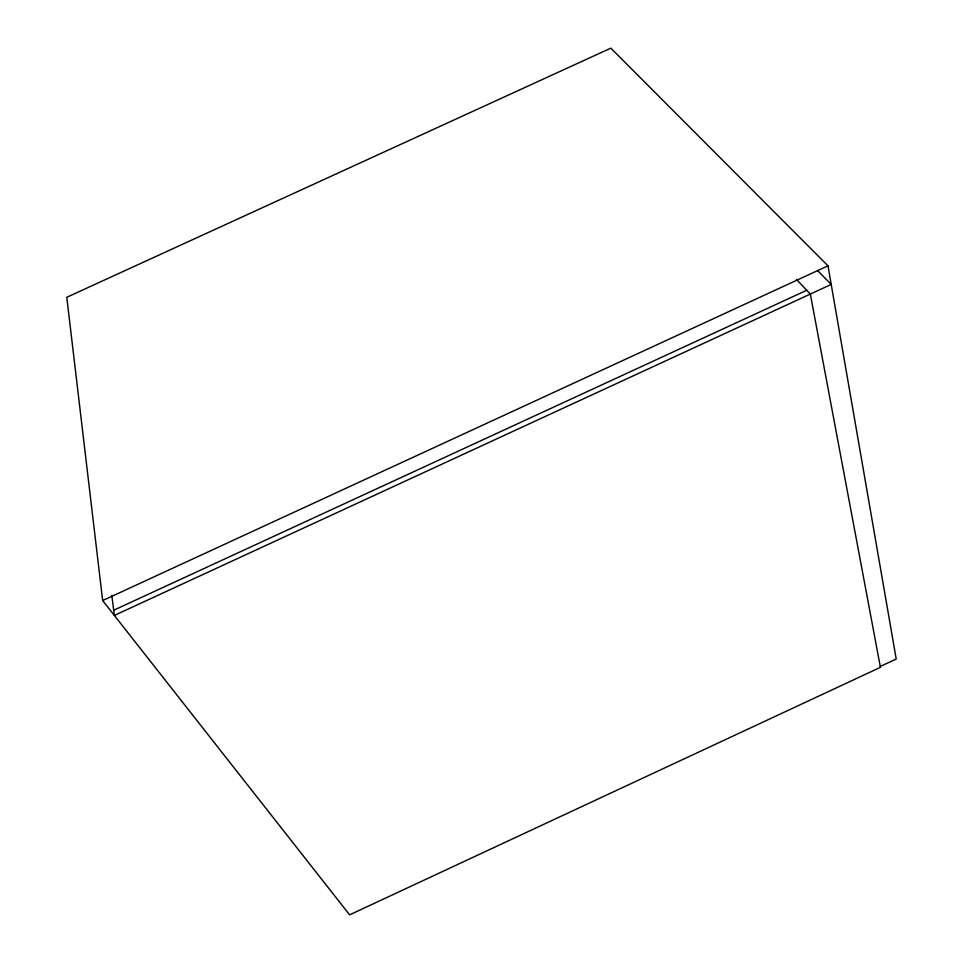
<?xml version="1.0" encoding="UTF-8"?>
<svg xmlns="http://www.w3.org/2000/svg" width="963" height="963" viewBox="0 0 963 963"><rect width="100%" height="100%" fill="white"/><g stroke="black" fill="none" stroke-linecap="round" stroke-linejoin="round"><path stroke-width="1.44" d="M880.254 666.468L896.216 659.029L827.975 265.836L610.843 48.15L66.784 297.278L102.668 600.551L349.629 914.85L880.423 667.335L810.328 294.076L796.425 279.378M102.668 600.551L827.975 265.836M113.694 610.229L806.741 290.272M817.563 270.531L831.201 284.434L114.356 615.429L111.816 595.351"/></g></svg>
